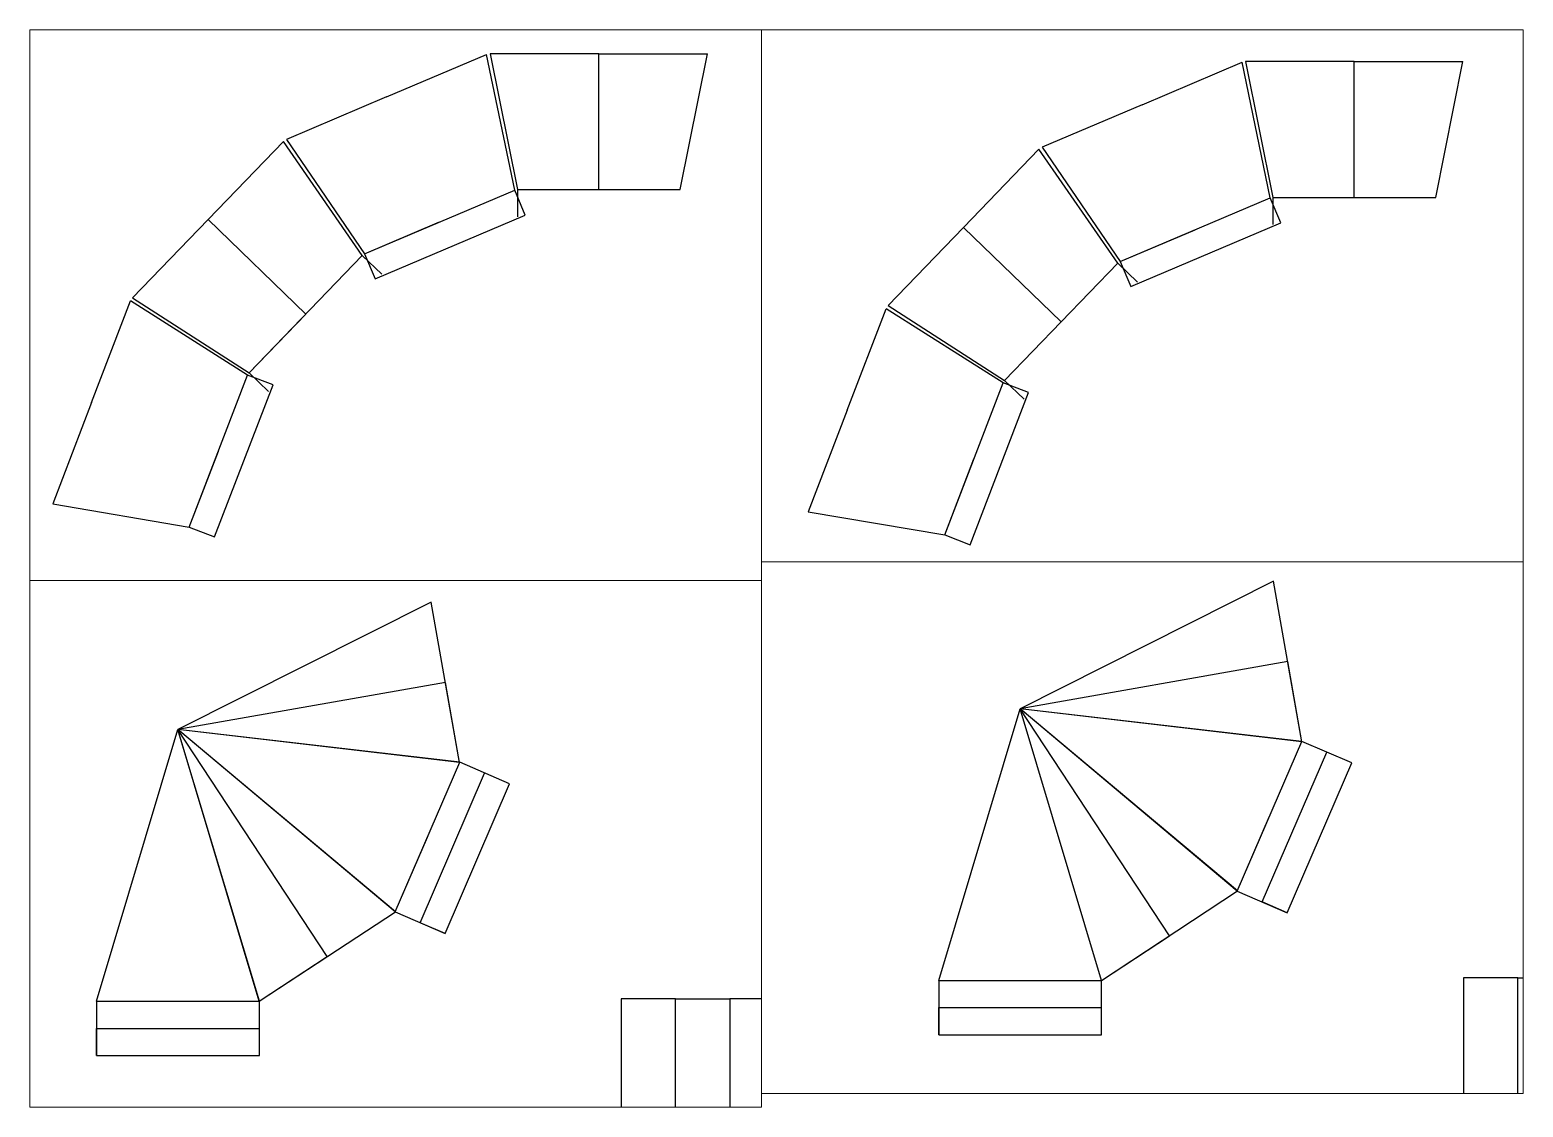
# Paper-space layout 'Arvore' of a CAD drawing. Header units: millimetres. Extents: x 2 to 276, y 1 to 199.
# The model-space entities are those that its viewports show. They can reach past a viewport. Long polylines and large blocks are cut down to what shows.
import ezdxf

# ---------------------------------------------------------------- set-up
doc = ezdxf.new("R2010")
doc.units = ezdxf.units.MM

msp = doc.modelspace()

# ---------------------------------------------------------------- linework, layer by layer
for p, q in [((58.47, 262.95), (76.88, 270.76)), ((58.47, 262.95), (76.88, 270.76)), ((58.47, 262.95), (76.88, 270.76)), ((58.47, 262.95), (76.88, 270.76)), ((82.05, 245.8), (76.88, 270.76)), ((82.05, 245.8), (76.88, 270.76)), ((82.05, 245.8), (76.88, 270.76)), ((82.05, 245.8), (76.88, 270.76)), ((97.54, 270.9), (77.54, 270.9)), ((77.54, 270.9), (82.54, 245.9)), ((77.54, 270.9), (82.54, 245.9)), ((97.54, 270.9), (77.54, 270.9)), ((77.54, 270.9), (82.54, 245.9)), ((97.54, 270.9), (77.54, 270.9)), ((77.54, 270.9), (82.54, 245.9)), ((97.54, 270.9), (77.54, 270.9)), ((97.54, 245.9), (97.54, 270.9)), ((97.54, 270.9), (117.54, 270.9)), ((97.54, 270.9), (117.54, 270.9)), ((97.54, 245.9), (97.54, 270.9)), ((97.54, 270.9), (117.54, 270.9)), ((97.54, 245.9), (97.54, 270.9)), ((97.54, 270.9), (117.54, 270.9)), ((97.54, 245.9), (97.54, 270.9)), ((112.54, 245.9), (117.54, 270.9)), ((112.54, 245.9), (117.54, 270.9)), ((112.54, 245.9), (117.54, 270.9)), ((112.54, 245.9), (117.54, 270.9)), ((58.47, 262.95), (40.06, 255.14)), ((58.47, 262.95), (40.06, 255.14)), ((58.47, 262.95), (40.06, 255.14)), ((58.47, 262.95), (40.06, 255.14)), ((25.61, 240.37), (39.5, 254.75)), ((25.61, 240.37), (39.5, 254.75)), ((25.61, 240.37), (39.5, 254.75)), ((25.61, 240.37), (39.5, 254.75)), ((54.01, 233.79), (39.5, 254.75)), ((54.01, 233.79), (39.5, 254.75)), ((54.01, 233.79), (39.5, 254.75)), ((54.01, 233.79), (39.5, 254.75)), ((40.06, 255.14), (54.43, 234.08)), ((40.06, 255.14), (54.43, 234.08)), ((40.06, 255.14), (54.43, 234.08)), ((40.06, 255.14), (54.43, 234.08)), ((54.43, 234.08), (82.05, 245.8)), ((54.43, 234.08), (82.05, 245.8)), ((54.43, 234.08), (82.05, 245.8)), ((54.43, 234.08), (82.05, 245.8)), ((84, 241.2), (82.05, 245.8)), ((84, 241.2), (82.05, 245.8)), ((84, 241.2), (82.05, 245.8)), ((84, 241.2), (82.05, 245.8)), ((82.54, 245.9), (112.54, 245.9)), ((82.54, 245.9), (97.54, 245.9)), ((82.54, 245.9), (82.54, 240.9)), ((82.54, 245.9), (82.54, 240.9)), ((82.54, 245.9), (112.54, 245.9)), ((82.54, 245.9), (97.54, 245.9)), ((82.54, 245.9), (82.54, 240.9)), ((82.54, 245.9), (112.54, 245.9)), ((82.54, 245.9), (97.54, 245.9)), ((82.54, 245.9), (82.54, 240.9)), ((82.54, 245.9), (112.54, 245.9)), ((82.54, 245.9), (97.54, 245.9)), ((25.61, 240.37), (11.72, 225.98)), ((25.61, 240.37), (11.72, 225.98)), ((25.61, 240.37), (11.72, 225.98)), ((25.61, 240.37), (11.72, 225.98)), ((43.59, 223), (25.61, 240.37)), ((43.59, 223), (25.61, 240.37)), ((43.59, 223), (25.61, 240.37)), ((43.59, 223), (25.61, 240.37)), ((54.43, 234.08), (68.24, 239.94)), ((54.43, 234.08), (68.24, 239.94)), ((54.43, 234.08), (68.24, 239.94)), ((54.43, 234.08), (68.24, 239.94)), ((56.38, 229.47), (84, 241.2)), ((56.38, 229.47), (84, 241.2)), ((56.38, 229.47), (84, 241.2)), ((56.38, 229.47), (84, 241.2)), ((33.17, 212.21), (54.01, 233.79)), ((33.17, 212.21), (54.01, 233.79)), ((33.17, 212.21), (54.01, 233.79)), ((33.17, 212.21), (54.01, 233.79)), ((57.61, 230.32), (54.01, 233.79)), ((57.61, 230.32), (54.01, 233.79)), ((57.61, 230.32), (54.01, 233.79)), ((57.61, 230.32), (54.01, 233.79)), ((54.43, 234.08), (56.38, 229.47)), ((54.43, 234.08), (56.38, 229.47)), ((54.43, 234.08), (56.38, 229.47)), ((54.43, 234.08), (56.38, 229.47)), ((4.18, 206.74), (11.35, 225.41)), ((4.18, 206.74), (11.35, 225.41)), ((4.18, 206.74), (11.35, 225.41)), ((4.18, 206.74), (11.35, 225.41)), ((32.9, 211.78), (11.35, 225.41)), ((32.9, 211.78), (11.35, 225.41)), ((32.9, 211.78), (11.35, 225.41)), ((32.9, 211.78), (11.35, 225.41)), ((11.72, 225.98), (33.17, 212.21)), ((11.72, 225.98), (33.17, 212.21)), ((11.72, 225.98), (33.17, 212.21)), ((11.72, 225.98), (33.17, 212.21)), ((33.17, 212.21), (43.59, 223)), ((33.17, 212.21), (43.59, 223)), ((33.17, 212.21), (43.59, 223)), ((33.17, 212.21), (43.59, 223)), ((22.15, 183.77), (32.9, 211.78)), ((22.15, 183.77), (32.9, 211.78)), ((22.15, 183.77), (32.9, 211.78)), ((22.15, 183.77), (32.9, 211.78)), ((37.57, 209.99), (32.9, 211.78)), ((37.57, 209.99), (32.9, 211.78)), ((37.57, 209.99), (32.9, 211.78)), ((37.57, 209.99), (32.9, 211.78)), ((33.17, 212.21), (36.77, 208.74)), ((33.17, 212.21), (36.77, 208.74)), ((33.17, 212.21), (36.77, 208.74)), ((33.17, 212.21), (36.77, 208.74)), ((26.82, 181.98), (37.57, 209.99)), ((26.82, 181.98), (37.57, 209.99)), ((26.82, 181.98), (37.57, 209.99)), ((26.82, 181.98), (37.57, 209.99)), ((4.18, 206.74), (-2.98, 188.06)), ((4.18, 206.74), (-2.98, 188.06)), ((4.18, 206.74), (-2.98, 188.06)), ((4.18, 206.74), (-2.98, 188.06)), ((22.15, 183.77), (27.52, 197.78)), ((22.15, 183.77), (27.52, 197.78)), ((22.15, 183.77), (27.52, 197.78)), ((22.15, 183.77), (27.52, 197.78)), ((-2.98, 188.06), (22.15, 183.77)), ((-2.98, 188.06), (22.15, 183.77)), ((-2.98, 188.06), (22.15, 183.77)), ((-2.98, 188.06), (22.15, 183.77)), ((22.15, 183.77), (26.82, 181.98)), ((22.15, 183.77), (26.82, 181.98)), ((22.15, 183.77), (26.82, 181.98)), ((22.15, 183.77), (26.82, 181.98)), ((105.6, 144.14), (58.97, 120.68)), ((105.6, 144.14), (58.97, 120.68)), ((105.6, 144.14), (58.97, 120.68)), ((105.6, 144.14), (58.97, 120.68)), ((110.81, 114.59), (105.6, 144.14)), ((110.81, 114.59), (105.6, 144.14)), ((110.81, 114.59), (105.6, 144.14)), ((110.81, 114.59), (105.6, 144.14)), ((108.21, 129.36), (58.97, 120.68)), ((108.21, 129.36), (58.97, 120.68)), ((108.21, 129.36), (58.97, 120.68)), ((108.21, 129.36), (58.97, 120.68)), ((110.81, 114.59), (108.21, 129.36)), ((110.81, 114.59), (108.21, 129.36)), ((110.81, 114.59), (108.21, 129.36)), ((110.81, 114.59), (108.21, 129.36)), ((43.97, 70.68), (58.97, 120.68)), ((43.97, 70.68), (58.97, 120.68)), ((43.97, 70.68), (58.97, 120.68)), ((43.97, 70.68), (58.97, 120.68)), ((110.81, 114.59), (58.97, 120.68)), ((110.81, 114.59), (58.97, 120.68)), ((110.81, 114.59), (58.97, 120.68)), ((110.81, 114.59), (58.97, 120.68)), ((98.94, 87.1), (58.97, 120.68)), ((110.82, 114.65), (58.97, 120.68)), ((98.94, 87.1), (58.97, 120.68)), ((110.82, 114.65), (58.97, 120.68)), ((98.94, 87.1), (58.97, 120.68)), ((110.82, 114.65), (58.97, 120.68)), ((110.82, 114.65), (58.97, 120.68)), ((98.94, 87.1), (58.97, 120.68)), ((86.44, 78.91), (58.97, 120.68)), ((73.91, 70.66), (58.97, 120.68)), ((98.98, 87.15), (58.97, 120.68)), ((86.44, 78.91), (58.97, 120.68)), ((73.91, 70.66), (58.97, 120.68)), ((98.98, 87.15), (58.97, 120.68)), ((86.44, 78.91), (58.97, 120.68)), ((73.91, 70.66), (58.97, 120.68)), ((98.98, 87.15), (58.97, 120.68)), ((98.98, 87.15), (58.97, 120.68)), ((73.91, 70.66), (58.97, 120.68)), ((86.44, 78.91), (58.97, 120.68)), ((73.97, 70.68), (58.97, 120.68)), ((73.97, 70.68), (58.97, 120.68)), ((73.97, 70.68), (58.97, 120.68)), ((73.97, 70.68), (58.97, 120.68)), ((98.94, 87.1), (110.82, 114.65)), ((98.94, 87.1), (110.82, 114.65)), ((98.94, 87.1), (110.82, 114.65)), ((98.94, 87.1), (110.82, 114.65)), ((120, 110.69), (110.82, 114.65)), ((120, 110.69), (110.82, 114.65)), ((120, 110.69), (110.82, 114.65)), ((120, 110.69), (110.82, 114.65)), ((103.53, 85.12), (115.41, 112.67)), ((108.12, 83.14), (120, 110.69)), ((108.12, 83.14), (120, 110.69)), ((108.12, 83.14), (120, 110.69)), ((108.12, 83.14), (120, 110.69)), ((98.94, 87.1), (104.88, 100.88)), ((98.94, 87.1), (104.88, 100.88)), ((98.94, 87.1), (104.88, 100.88)), ((98.94, 87.1), (104.88, 100.88)), ((73.91, 70.66), (98.98, 87.15)), ((73.91, 70.66), (98.98, 87.15)), ((73.91, 70.66), (98.98, 87.15)), ((73.91, 70.66), (98.98, 87.15)), ((98.94, 87.1), (108.12, 83.14)), ((98.94, 87.1), (108.12, 83.14)), ((98.94, 87.1), (108.12, 83.14)), ((98.94, 87.1), (108.12, 83.14)), ((108.12, 83.14), (103.53, 85.12)), ((73.91, 70.66), (86.44, 78.91)), ((73.91, 70.66), (86.44, 78.91)), ((73.91, 70.66), (86.44, 78.91)), ((73.91, 70.66), (86.44, 78.91)), ((43.97, 70.68), (73.97, 70.68)), ((43.97, 70.68), (73.97, 70.68)), ((43.97, 70.68), (73.97, 70.68)), ((43.97, 70.68), (73.97, 70.68)), ((43.97, 70.68), (43.97, 60.68)), ((43.97, 70.68), (43.97, 60.68)), ((43.97, 70.68), (43.97, 60.68)), ((43.97, 70.68), (43.97, 60.68)), ((43.97, 70.68), (58.97, 70.68)), ((43.97, 70.68), (58.97, 70.68)), ((43.97, 70.68), (58.97, 70.68)), ((43.97, 70.68), (58.97, 70.68)), ((73.97, 60.68), (73.97, 70.68)), ((73.97, 60.68), (73.97, 70.68)), ((73.97, 60.68), (73.97, 70.68)), ((73.97, 60.68), (73.97, 70.68)), ((140.55, 71.14), (140.55, -28.86)), ((150.55, 71.14), (140.55, 71.14)), ((150.55, 71.14), (160.55, 71.14)), ((150.55, -28.86), (150.55, 71.14)), ((160.55, 71.14), (160.55, -28.86)), ((260.55, 71.14), (160.55, 71.14)), ((43.97, 60.68), (43.97, 65.68)), ((43.97, 65.68), (73.97, 65.68)), ((43.97, 60.68), (73.97, 60.68)), ((43.97, 60.68), (73.97, 60.68)), ((43.97, 60.68), (73.97, 60.68)), ((43.97, 60.68), (73.97, 60.68))]:
    msp.add_line(p, q)

psp = doc.layouts.new('Arvore')

# ---------------------------------------------------------------- viewports
at = {"layer": '0'}
psp.add_viewport(center=(68.85, 148.55), size=(134.64, 101.3324), view_center_point=(60.14, 224.63), view_height=101.3324, dxfattribs=at)
for center, size, view_center_point, view_height, status in [((206.27, 150.27), (140.21, 97.8845), (58.51, 227.78), 97.8845, 5), ((206.27, 52.39), (140.21, 97.8845), (81.44, 98.78), 97.8845, 4), ((68.85, 49.43), (134.64, 96.9134), (99.03, 99.65), 96.9134, 3)]:
    psp.add_viewport(center=center, size=size, view_center_point=view_center_point, view_height=view_height, status=status, dxfattribs=at)

doc.saveas('drawing.dxf')
